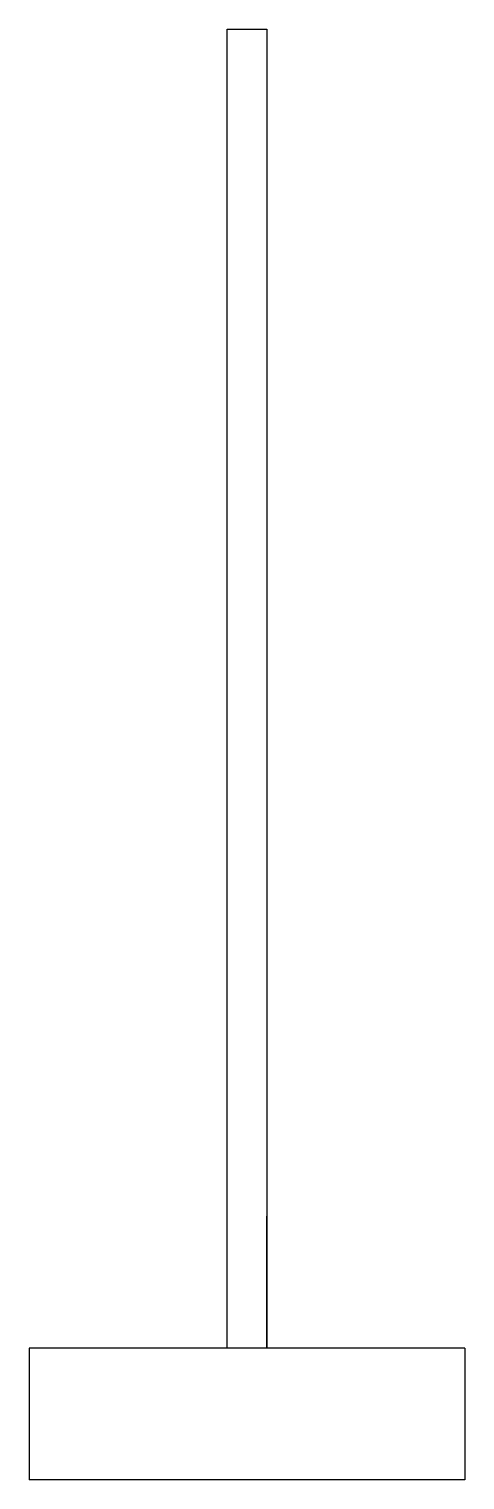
# Model space of a CAD drawing. Header units: metres. Extents: x -0.33 to 0.33, y 0 to 2.2.
import ezdxf

# ---------------------------------------------------------------- set-up
doc = ezdxf.new("R2010")
doc.units = ezdxf.units.M

msp = doc.modelspace()

# ---------------------------------------------------------------- linework, layer by layer
for p, q in [((-0.03, 0.2), (-0.03, 2.2)), ((-0.03, 2.2), (0.03, 2.2)), ((0.03, 2.2), (0.03, 0.2)), ((0.03, 0.2), (0.03, 0.4)), ((0.33, 0.2), (-0.33, 0.2)), ((-0.33, 0.2), (-0.33, 0)), ((0.33, 0.2), (0.33, 0)), ((0.33, 0), (-0.33, 0))]:
    msp.add_line(p, q)

doc.saveas('drawing.dxf')
